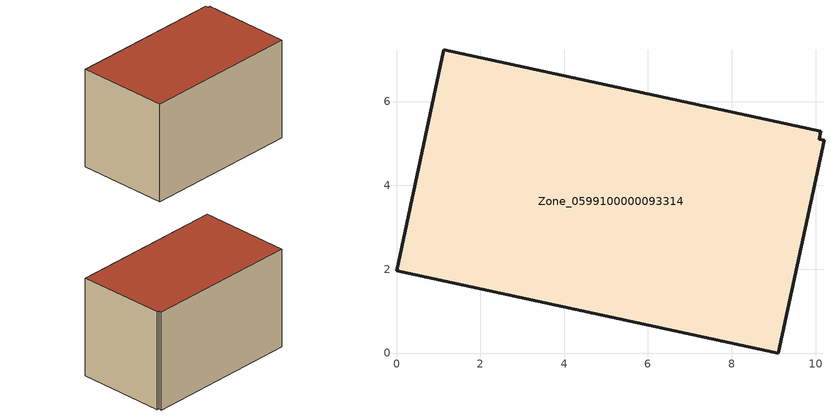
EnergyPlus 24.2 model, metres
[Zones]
Zone_0599100000093314
 floor ground (C_G): 0,1.96 1.13,7.23 10.12,5.29 10.08,5.1 10.2,5.07 9.11,0 z0
 wall outside (C_F): 1.13,7.23 0,1.96 9.11,0 10.2,5.07 10.08,5.1 10.12,5.29 1.13,7.23 z0:5.91
 roof outside (C_R): 9.11,0 10.2,5.07 10.08,5.1 10.12,5.29 1.13,7.23 0,1.96 z5.91
[BUILDING]
Pand.0599100000093314: North Axis=0; Terrain=City; Loads Convergence Tolerance Value=0.04; Temperature Convergence Tolerance Value=0.4; Solar Distribution=FullExterior; Maximum Number of Warmup Days=25; Minimum Number of Warmup Days=1
[Site:Location]
Rotterdam.The.Hague.AP_ZH_NLD Design_Conditions: Latitude=51.96; Longitude=4.45; Time Zone=1; Elevation=-4.5
[SITE:GROUNDTEMPERATURE:BUILDINGSURFACE]
18, 18, 18, 18, 18, 18, 18, 18, 18, 18, 18, 18
[MATERIAL] Thermal Absorptance=0.9; Solar Absorptance=0.7; Visible Absorptance=0.7
Name | Roughness | Thickness | Conductivity | Density | Specific Heat
G.TC.1975-1991 | MediumSmooth | 0.15 | 0.288461 | 540 | 1210
F.TC.1975-1991 | Rough | 0.3 | 0.230769 | 1920 | 840
R.TC.1975-1991 | MediumRough | 0.2 | 0.153846 | 1500 | 1000
[CONSTRUCTION]
C_G: G.TC.1975-1991
C_F: F.TC.1975-1991
C_R: R.TC.1975-1991
[ZONE]
Zone_0599100000093314: Type=1; Multiplier=1; Ceiling Height=Autocalculate; Volume=Autocalculate; Floor Area=autocalculate; Part of Total Floor Area=Yes
[ZONEINFILTRATION:DESIGNFLOWRATE]
Infil_Zone_0599100000093314: Zone or ZoneList or Space or SpaceList=Zone_0599100000093314; Schedule=AlwaysOn; Design Flow Rate Calculation Method=Flow/Area; Flow Rate per Floor Area=0.003; Constant Term Coefficient=1; Temperature Term Coefficient=0; Velocity Term Coefficient=0; Velocity Squared Term Coefficient=0
[HVACTEMPLATE:ZONE:IDEALLOADSAIRSYSTEM]
Zone_0599100000093314: Maximum Heating Supply Air Temperature=50; Minimum Cooling Supply Air Temperature=13; Maximum Heating Supply Air Humidity Ratio=0.0156; Minimum Cooling Supply Air Humidity Ratio=0.0077; Heating Limit=NoLimit; Cooling Limit=NoLimit; Dehumidification Control Type=ConstantSensibleHeatRatio; Cooling Sensible Heat Ratio=0.7; Dehumidification Setpoint=60; Humidification Control Type=None; Humidification Setpoint=30; Outdoor Air Method=None; Outdoor Air Flow Rate per Person=0.00944; Outdoor Air Flow Rate per Zone Floor Area=0; Outdoor Air Flow Rate per Zone=0; Demand Controlled Ventilation Type=None; Outdoor Air Economizer Type=NoEconomizer; Heat Recovery Type=None; Sensible Heat Recovery Effectiveness=0.7; Latent Heat Recovery Effectiveness=0.65
[ZONECONTROL:THERMOSTAT]
ThermostatControl_Zone_0599100000093314: Zone or ZoneList=Zone_0599100000093314; Control Type Schedule=DualSetpointControlType; Control 1=Thermostat_Zone_0599100000093314; Temperature Difference Between Cutout And Setpoint=0
[THERMOSTATSETPOINT:DUALSETPOINT]
Thermostat_Zone_0599100000093314: Heating Setpoint Temperature Schedule=HeatingSetpoint_Zone_0599100000093314; Cooling Setpoint Temperature Schedule=CoolingSetpoint_Zone_0599100000093314
[SCHEDULE:COMPACT]
HeatingSetpoint_Zone_0599100000093314: Through: 12/31, For: AllDays, Until: 24:00, 21
CoolingSetpoint_Zone_0599100000093314: Through: 12/31, For: AllDays, Until: 24:00, 24
DualSetpointControlType: Through: 12/31, For: AllDays, Until: 24:00, 4
AlwaysOn: Through: 12/31, For: AllDays, Until: 24:00, 1
